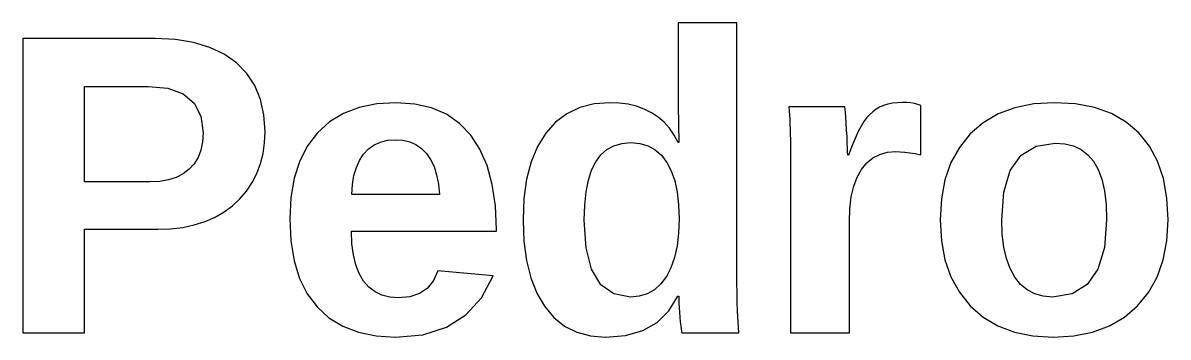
# Model space of a CAD drawing. Header units: metres. Extents: x 18 to 290, y 36 to 187.
# Drawn here: x 248.37 to 278.1, y 178.57 to 186.73 of the extents above; entities that cross this region are included whole.
import ezdxf

# ---------------------------------------------------------------- set-up
doc = ezdxf.new("R2010")
doc.units = ezdxf.units.M

msp = doc.modelspace()

# ---------------------------------------------------------------- linework, layer by layer
for p, q in [((266.907, 186.729), (265.383, 186.729)), ((265.383, 186.729), (265.383, 184.586)), ((266.907, 179.958), (266.907, 186.729)), ((251.802, 186.322), (248.368, 186.322)), ((248.368, 186.322), (248.368, 178.678)), ((252.326, 186.297), (251.802, 186.322)), ((252.799, 186.221), (252.326, 186.297)), ((253.221, 186.094), (252.799, 186.221)), ((253.593, 185.917), (253.221, 186.094)), ((253.915, 185.69), (253.593, 185.917)), ((254.182, 185.416), (253.915, 185.69)), ((254.389, 185.1), (254.182, 185.416)), ((249.968, 182.6), (249.968, 185.08)), ((249.968, 185.08), (251.623, 185.08)), ((251.623, 185.08), (252.135, 185.031)), ((252.135, 185.031), (252.533, 184.887)), ((254.537, 184.743), (254.389, 185.1)), ((252.533, 184.887), (252.817, 184.646)), ((252.817, 184.646), (252.987, 184.309)), ((254.626, 184.344), (254.537, 184.743)), ((258.063, 184.656), (257.557, 184.625)), ((258.544, 184.623), (258.063, 184.656)), ((263.609, 184.656), (263.197, 184.625)), ((263.852, 184.646), (263.609, 184.656)), ((264.081, 184.615), (263.852, 184.646)), ((270.941, 184.642), (270.822, 184.618)), ((271.07, 184.657), (270.941, 184.642)), ((271.208, 184.662), (271.07, 184.657)), ((271.321, 184.658), (271.208, 184.662)), ((271.424, 184.649), (271.321, 184.658)), ((271.519, 184.632), (271.424, 184.649)), ((275.149, 184.656), (274.612, 184.624)), ((275.697, 184.625), (275.149, 184.656)), ((254.655, 183.902), (254.626, 184.344)), ((256.691, 184.375), (256.33, 184.156)), ((257.1, 184.531), (256.691, 184.375)), ((257.557, 184.625), (257.1, 184.531)), ((258.979, 184.522), (258.544, 184.623)), ((259.365, 184.355), (258.979, 184.522)), ((259.703, 184.12), (259.365, 184.355)), ((262.49, 184.37), (262.196, 184.148)), ((262.824, 184.529), (262.49, 184.37)), ((263.197, 184.625), (262.824, 184.529)), ((264.296, 184.563), (264.081, 184.615)), ((264.498, 184.49), (264.296, 184.563)), ((264.686, 184.396), (264.498, 184.49)), ((264.859, 184.282), (264.686, 184.396)), ((265.383, 184.586), (265.394, 183.62)), ((269.711, 184.548), (268.257, 184.548)), ((268.257, 184.548), (268.263, 184.445)), ((268.263, 184.445), (268.27, 184.336)), ((269.718, 184.493), (269.711, 184.548)), ((269.726, 184.406), (269.718, 184.493)), ((269.734, 184.287), (269.726, 184.406)), ((270.348, 184.346), (270.271, 184.261)), ((270.431, 184.421), (270.348, 184.346)), ((270.519, 184.486), (270.431, 184.421)), ((270.611, 184.54), (270.519, 184.486)), ((270.712, 184.584), (270.611, 184.54)), ((270.822, 184.618), (270.712, 184.584)), ((271.604, 184.61), (271.519, 184.632)), ((271.68, 184.58), (271.604, 184.61)), ((271.68, 183.306), (271.68, 184.58)), ((273.687, 184.364), (273.3, 184.137)), ((274.125, 184.527), (273.687, 184.364)), ((274.612, 184.624), (274.125, 184.527)), ((276.19, 184.531), (275.697, 184.625)), ((276.629, 184.374), (276.19, 184.531)), ((277.013, 184.155), (276.629, 184.374)), ((252.987, 184.309), (253.044, 183.875)), ((256.33, 184.156), (256.018, 183.875)), ((259.994, 183.818), (259.703, 184.12)), ((262.196, 184.148), (261.941, 183.862)), ((265.015, 184.147), (264.859, 184.282)), ((265.154, 183.992), (265.015, 184.147)), ((268.27, 184.336), (268.276, 184.222)), ((268.276, 184.222), (268.281, 184.102)), ((268.281, 184.102), (268.287, 183.976)), ((269.744, 184.136), (269.734, 184.287)), ((269.754, 183.954), (269.744, 184.136)), ((270.128, 184.05), (270.053, 183.905)), ((270.199, 184.165), (270.128, 184.05)), ((270.271, 184.261), (270.199, 184.165)), ((273.3, 184.137), (272.962, 183.845)), ((277.343, 183.872), (277.013, 184.155)), ((253.044, 183.875), (253.03, 183.639)), ((254.642, 183.613), (254.655, 183.902)), ((256.018, 183.875), (255.758, 183.536)), ((260.234, 183.452), (259.994, 183.818)), ((261.941, 183.862), (261.729, 183.517)), ((265.277, 183.816), (265.154, 183.992)), ((265.383, 183.62), (265.277, 183.816)), ((268.287, 183.976), (268.292, 183.84)), ((268.292, 183.84), (268.296, 183.692)), ((269.764, 183.769), (269.754, 183.954)), ((269.772, 183.61), (269.764, 183.769)), ((270.053, 183.905), (269.973, 183.731)), ((272.962, 183.845), (272.681, 183.497)), ((277.616, 183.531), (277.343, 183.872)), ((253.03, 183.639), (252.987, 183.427)), ((254.602, 183.337), (254.642, 183.613)), ((255.758, 183.536), (255.556, 183.143)), ((257.214, 183.322), (257.34, 183.457)), ((257.34, 183.457), (257.485, 183.561)), ((257.485, 183.561), (257.651, 183.636)), ((257.651, 183.636), (257.836, 183.681)), ((257.836, 183.681), (258.041, 183.696)), ((258.041, 183.696), (258.235, 183.682)), ((258.235, 183.682), (258.412, 183.639)), ((258.412, 183.639), (258.572, 183.568)), ((258.572, 183.568), (258.716, 183.469)), ((258.716, 183.469), (258.844, 183.341)), ((260.421, 183.023), (260.234, 183.452)), ((261.729, 183.517), (261.564, 183.119)), ((263.529, 183.441), (263.712, 183.541)), ((263.712, 183.541), (263.919, 183.6)), ((263.919, 183.6), (264.152, 183.62)), ((264.152, 183.62), (264.387, 183.6)), ((264.387, 183.6), (264.598, 183.538)), ((264.598, 183.538), (264.785, 183.436)), ((265.394, 183.62), (265.383, 183.62)), ((268.296, 183.692), (268.298, 183.531)), ((268.298, 183.531), (268.3, 183.357)), ((269.777, 183.478), (269.772, 183.61)), ((269.78, 183.373), (269.777, 183.478)), ((269.89, 183.527), (269.803, 183.295)), ((269.973, 183.731), (269.89, 183.527)), ((272.681, 183.497), (272.463, 183.1)), ((274.282, 183.291), (274.671, 183.53)), ((274.671, 183.53), (275.171, 183.609)), ((275.171, 183.609), (275.419, 183.59)), ((275.419, 183.59), (275.642, 183.534)), ((275.642, 183.534), (275.84, 183.439)), ((277.827, 183.135), (277.616, 183.531)), ((252.915, 183.237), (252.815, 183.071)), ((252.987, 183.427), (252.915, 183.237)), ((254.534, 183.074), (254.602, 183.337)), ((257.025, 182.975), (257.109, 183.16)), ((257.109, 183.16), (257.214, 183.322)), ((258.844, 183.341), (258.953, 183.184)), ((258.953, 183.184), (259.042, 183)), ((263.24, 183.124), (263.372, 183.302)), ((263.372, 183.302), (263.529, 183.441)), ((264.785, 183.436), (264.948, 183.292)), ((264.948, 183.292), (265.087, 183.108)), ((268.3, 183.357), (268.3, 183.17)), ((268.3, 183.17), (268.3, 178.678)), ((269.781, 183.295), (269.78, 183.373)), ((269.803, 183.295), (269.781, 183.295)), ((270.279, 183.092), (270.436, 183.221)), ((270.436, 183.221), (270.614, 183.313)), ((270.614, 183.313), (270.811, 183.368)), ((270.811, 183.368), (271.029, 183.387)), ((271.029, 183.387), (271.146, 183.384)), ((271.146, 183.384), (271.269, 183.374)), ((271.269, 183.374), (271.399, 183.358)), ((271.399, 183.358), (271.536, 183.335)), ((271.536, 183.335), (271.68, 183.306)), ((274.004, 182.893), (274.282, 183.291)), ((275.84, 183.439), (276.014, 183.307)), ((276.014, 183.307), (276.163, 183.137)), ((252.686, 182.928), (252.531, 182.81)), ((252.815, 183.071), (252.686, 182.928)), ((254.44, 182.822), (254.534, 183.074)), ((255.556, 183.143), (255.411, 182.696)), ((256.964, 182.765), (257.025, 182.975)), ((259.042, 183), (259.11, 182.786)), ((260.555, 182.532), (260.421, 183.023)), ((261.564, 183.119), (261.446, 182.669)), ((263.049, 182.643), (263.133, 182.904)), ((263.133, 182.904), (263.24, 183.124)), ((265.087, 183.108), (265.202, 182.885)), ((265.202, 182.885), (265.29, 182.628)), ((270.028, 182.723), (270.142, 182.926)), ((270.142, 182.926), (270.279, 183.092)), ((272.463, 183.1), (272.306, 182.654)), ((273.837, 182.335), (274.004, 182.893)), ((276.163, 183.137), (276.286, 182.926)), ((276.286, 182.926), (276.382, 182.668)), ((277.979, 182.685), (277.827, 183.135)), ((251.666, 182.6), (249.968, 182.6)), ((251.919, 182.613), (251.666, 182.6)), ((252.147, 182.653), (251.919, 182.613)), ((252.351, 182.718), (252.147, 182.653)), ((252.531, 182.81), (252.351, 182.718)), ((254.173, 182.362), (254.319, 182.584)), ((254.319, 182.584), (254.44, 182.822)), ((255.411, 182.696), (255.325, 182.195)), ((256.925, 182.532), (256.964, 182.765)), ((259.11, 182.786), (259.158, 182.545)), ((261.446, 182.669), (261.376, 182.165)), ((262.99, 182.34), (263.049, 182.643)), ((265.29, 182.628), (265.354, 182.335)), ((269.939, 182.486), (270.028, 182.723)), ((272.306, 182.654), (272.213, 182.16)), ((276.382, 182.668), (276.45, 182.364)), ((278.07, 182.179), (277.979, 182.685)), ((254.004, 182.162), (254.173, 182.362)), ((256.907, 182.275), (256.925, 182.532)), ((259.186, 182.275), (256.907, 182.275)), ((259.158, 182.545), (259.186, 182.275)), ((260.635, 181.979), (260.555, 182.532)), ((262.954, 181.995), (262.99, 182.34)), ((265.354, 182.335), (265.392, 182.008)), ((269.876, 182.212), (269.939, 182.486)), ((273.782, 181.618), (273.837, 182.335)), ((276.45, 182.364), (276.491, 182.014)), ((253.595, 181.824), (253.811, 181.982)), ((253.811, 181.982), (254.004, 182.162)), ((255.325, 182.195), (255.296, 181.64)), ((260.661, 181.363), (260.635, 181.979)), ((261.376, 182.165), (261.352, 181.608)), ((262.942, 181.608), (262.954, 181.995)), ((265.392, 182.008), (265.405, 181.645)), ((269.838, 181.903), (269.876, 182.212)), ((272.213, 182.16), (272.181, 181.618)), ((276.491, 182.014), (276.505, 181.618)), ((278.1, 181.618), (278.07, 182.179)), ((253.096, 181.572), (253.356, 181.686)), ((253.356, 181.686), (253.595, 181.824)), ((269.825, 181.559), (269.838, 181.903)), ((249.968, 181.369), (251.867, 181.369)), ((249.968, 178.678), (249.968, 181.369)), ((251.867, 181.369), (252.203, 181.381)), ((252.203, 181.381), (252.519, 181.42)), ((252.519, 181.42), (252.817, 181.483)), ((252.817, 181.483), (253.096, 181.572)), ((255.296, 181.64), (255.324, 181.068)), ((261.352, 181.608), (261.375, 181.058)), ((262.99, 180.889), (262.942, 181.608)), ((265.405, 181.645), (265.392, 181.273)), ((269.825, 178.678), (269.825, 181.559)), ((272.181, 181.618), (272.213, 181.074)), ((273.795, 181.244), (273.782, 181.618)), ((276.505, 181.618), (276.449, 180.896)), ((278.068, 181.072), (278.1, 181.618)), ((255.324, 181.068), (255.41, 180.553)), ((256.909, 180.994), (256.896, 181.32)), ((256.896, 181.32), (260.661, 181.32)), ((260.661, 181.32), (260.661, 181.363)), ((265.392, 181.273), (265.352, 180.936)), ((272.213, 181.074), (272.306, 180.578)), ((273.836, 180.908), (273.795, 181.244)), ((277.973, 180.575), (278.068, 181.072)), ((256.947, 180.702), (256.909, 180.994)), ((261.375, 181.058), (261.442, 180.559)), ((263.134, 180.33), (262.99, 180.889)), ((265.352, 180.936), (265.286, 180.635)), ((273.904, 180.609), (273.836, 180.908)), ((276.449, 180.896), (276.28, 180.334)), ((255.41, 180.553), (255.552, 180.096)), ((257.011, 180.443), (256.947, 180.702)), ((261.442, 180.559), (261.553, 180.112)), ((265.286, 180.635), (265.193, 180.369)), ((272.306, 180.578), (272.463, 180.131)), ((273.999, 180.348), (273.904, 180.609)), ((277.815, 180.128), (277.973, 180.575)), ((257.1, 180.218), (257.011, 180.443)), ((257.214, 180.026), (257.1, 180.218)), ((259.137, 180.289), (259.028, 180.037)), ((260.575, 180.164), (259.137, 180.289)), ((263.373, 179.931), (263.134, 180.33)), ((265.193, 180.369), (265.074, 180.14)), ((274.121, 180.124), (273.999, 180.348)), ((276.28, 180.334), (275.999, 179.932)), ((255.552, 180.096), (255.751, 179.696)), ((257.351, 179.869), (257.214, 180.026)), ((259.028, 180.037), (258.872, 179.841)), ((260.274, 179.59), (260.575, 180.164)), ((261.553, 180.112), (261.71, 179.715)), ((263.709, 179.691), (263.373, 179.931)), ((264.931, 179.95), (264.766, 179.801)), ((265.074, 180.14), (264.931, 179.95)), ((266.909, 179.734), (266.907, 179.958)), ((272.463, 180.131), (272.681, 179.733)), ((274.268, 179.939), (274.121, 180.124)), ((274.44, 179.796), (274.268, 179.939)), ((275.999, 179.932), (275.606, 179.691)), ((277.593, 179.73), (277.815, 180.128)), ((255.751, 179.696), (256.007, 179.353)), ((257.511, 179.747), (257.351, 179.869)), ((257.691, 179.659), (257.511, 179.747)), ((257.893, 179.607), (257.691, 179.659)), ((258.117, 179.589), (257.893, 179.607)), ((258.416, 179.617), (258.117, 179.589)), ((258.668, 179.701), (258.416, 179.617)), ((258.872, 179.841), (258.668, 179.701)), ((259.87, 179.144), (260.274, 179.59)), ((261.71, 179.715), (261.911, 179.37)), ((264.141, 179.611), (263.709, 179.691)), ((264.371, 179.632), (264.141, 179.611)), ((264.579, 179.696), (264.371, 179.632)), ((264.766, 179.801), (264.579, 179.696)), ((265.139, 179.25), (265.372, 179.633)), ((265.372, 179.633), (265.394, 179.633)), ((265.394, 179.633), (265.395, 179.542)), ((266.914, 179.493), (266.909, 179.734)), ((272.681, 179.733), (272.962, 179.383)), ((274.636, 179.693), (274.44, 179.796)), ((274.856, 179.632), (274.636, 179.693)), ((275.1, 179.611), (274.856, 179.632)), ((275.606, 179.691), (275.1, 179.611)), ((277.308, 179.381), (277.593, 179.73)), ((256.007, 179.353), (256.315, 179.071)), ((261.911, 179.37), (262.153, 179.082)), ((265.395, 179.542), (265.399, 179.441)), ((265.399, 179.441), (265.405, 179.332)), ((265.405, 179.332), (265.413, 179.214)), ((266.923, 179.237), (266.914, 179.493)), ((272.962, 179.383), (273.299, 179.09)), ((276.967, 179.089), (277.308, 179.381)), ((256.315, 179.071), (256.673, 178.852)), ((259.363, 178.825), (259.87, 179.144)), ((262.153, 179.082), (262.433, 178.858)), ((264.835, 178.952), (265.139, 179.25)), ((265.413, 179.214), (265.424, 179.088)), ((265.424, 179.088), (265.435, 178.966)), ((266.935, 178.965), (266.923, 179.237)), ((273.299, 179.09), (273.682, 178.862)), ((276.577, 178.861), (276.967, 179.089)), ((256.673, 178.852), (257.08, 178.695)), ((257.08, 178.695), (257.536, 178.601)), ((258.753, 178.633), (259.363, 178.825)), ((262.433, 178.858), (262.75, 178.698)), ((262.75, 178.698), (263.104, 178.602)), ((264.013, 178.612), (264.459, 178.74)), ((264.459, 178.74), (264.835, 178.952)), ((265.435, 178.966), (265.446, 178.865)), ((265.446, 178.865), (265.457, 178.783)), ((265.457, 178.783), (265.466, 178.72)), ((265.466, 178.72), (265.475, 178.678)), ((266.951, 178.678), (266.935, 178.965)), ((273.682, 178.862), (274.113, 178.7)), ((274.113, 178.7), (274.591, 178.602)), ((275.652, 178.602), (276.139, 178.699)), ((276.139, 178.699), (276.577, 178.861)), ((248.368, 178.678), (249.968, 178.678)), ((257.536, 178.601), (258.041, 178.57)), ((258.041, 178.57), (258.753, 178.633)), ((263.104, 178.602), (263.495, 178.57)), ((263.495, 178.57), (264.013, 178.612)), ((265.475, 178.678), (266.951, 178.678)), ((268.3, 178.678), (269.825, 178.678)), ((274.591, 178.602), (275.116, 178.57)), ((275.116, 178.57), (275.652, 178.602))]:
    msp.add_line(p, q)

doc.saveas('drawing.dxf')
